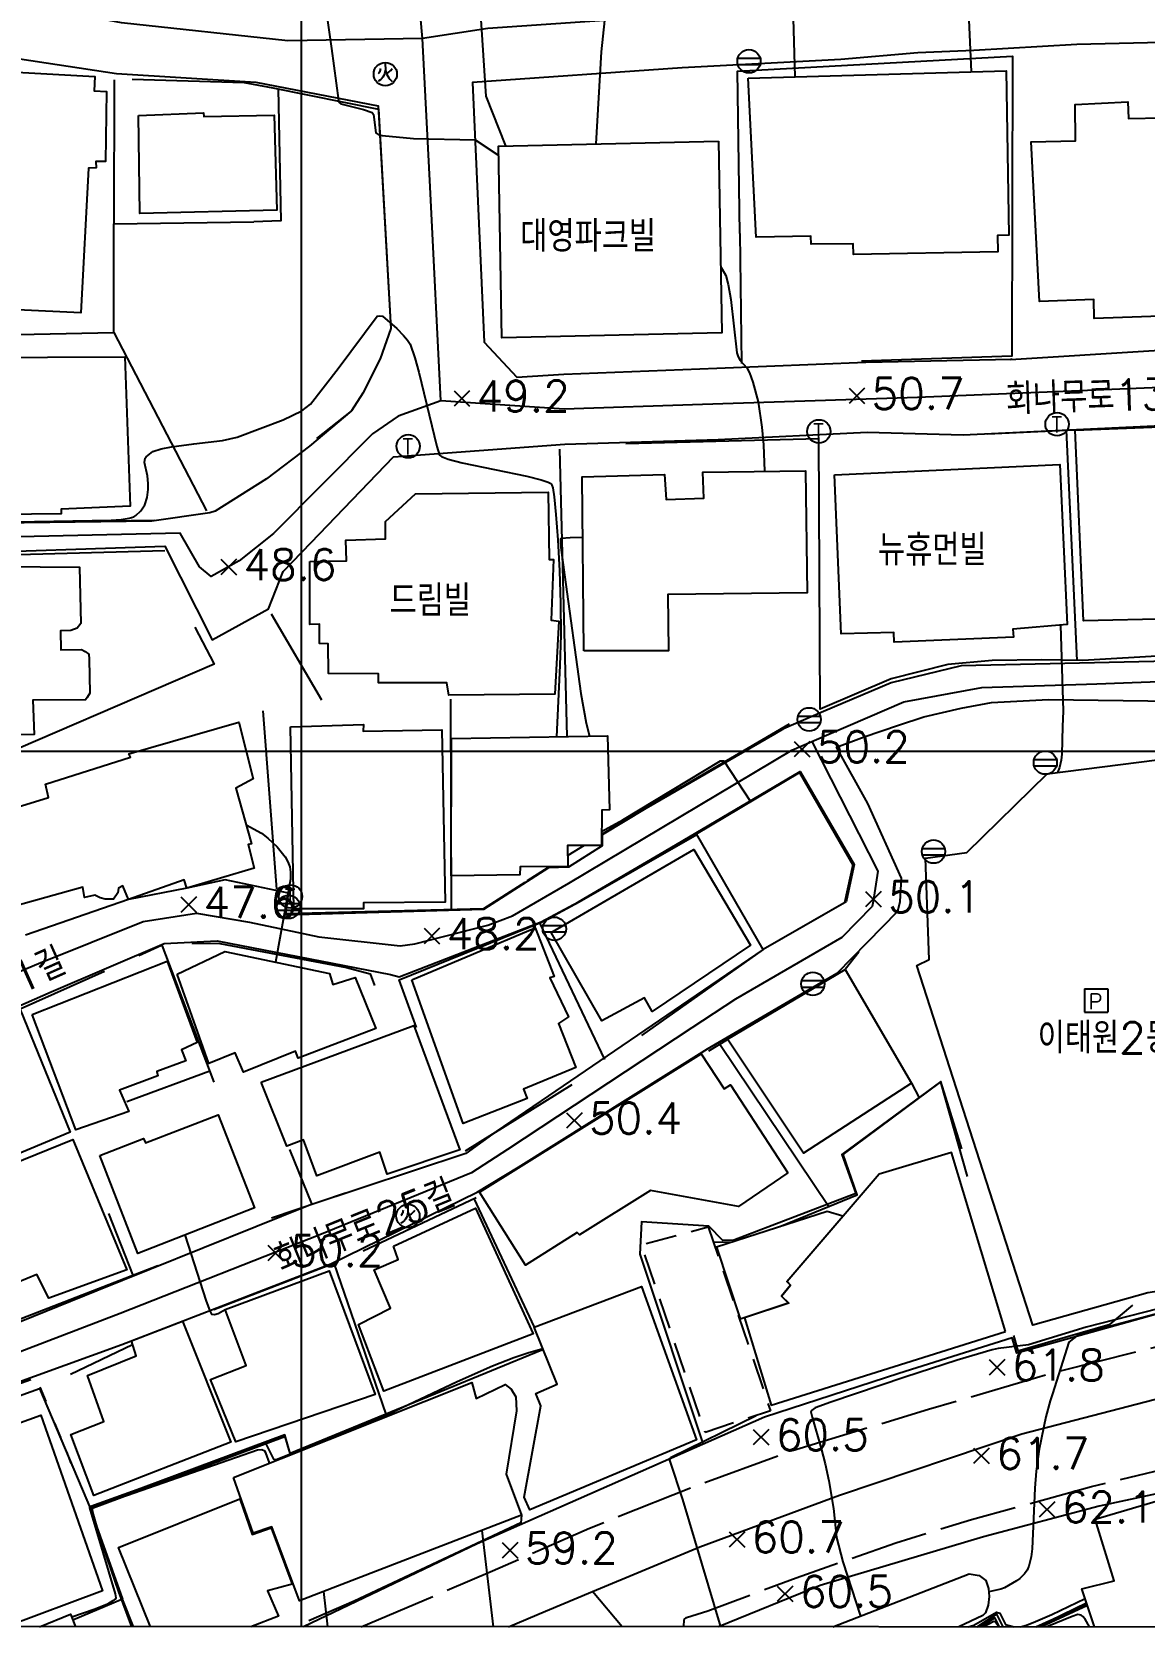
# Model space of a CAD drawing. Extents: x 199116 to 199565, y 548943 to 549516.
# Drawn here: x 199282.7 to 199354.3, y 548943.6 to 549046.3 of the extents above; entities that cross this region are included whole.
import ezdxf
from ezdxf.enums import TextEntityAlignment as Align

# ---------------------------------------------------------------- set-up
doc = ezdxf.new("R2010")
doc.units = 0
doc.header["$MEASUREMENT"] = 0
for name, pattern in [('ANYANG1', [11.5, 6, -1, 1, -1.5, 1, -1]), ('ANYANG2', [6, 5, -1]), ('ANYANG3', [3, 2, -1])]:
    doc.linetypes.add(name, pattern=pattern)
for name, color, linetype in [('A0013114', 1, 'CONTINUOUS'), ('A0023210', 7, 'CONTINUOUS'), ('A0033324', 1, 'ANYANG2'), ('B0014111', 7, 'CONTINUOUS'), ('B0014112', 7, 'CONTINUOUS'), ('B0014113', 7, 'CONTINUOUS'), ('B0014116', 7, 'ANYANG3'), ('B0024121', 7, 'CONTINUOUS'), ('B0024126', 7, 'ANYANG1'), ('C0226232', 7, 'CONTINUOUS'), ('C0236241', 7, 'CONTINUOUS'), ('C0256324', 1, 'CONTINUOUS'), ('C0433364', 7, 'CONTINUOUS'), ('F0017111', 30, 'CONTINUOUS'), ('F0017114', 7, 'CONTINUOUS'), ('F0027132', 7, 'CONTINUOUS'), ('F0027217', 7, 'CONTINUOUS'), ('F0047224', 7, 'CONTINUOUS'), ('H0017334', 7, 'CONTINUOUS'), ('H0037335', 7, 'CONTINUOUS'), ('H0049111', 7, 'CONTINUOUS'), ('H0049113', 7, 'CONTINUOUS'), ('H0049140', 7, 'CONTINUOUS')]:
    doc.layers.add(name, color=color, linetype=linetype)
doc.styles.add('GHS', font='ROMANS', dxfattribs={"bigfont": 'NGSW.shx'})
doc.styles.add('HIST', font='romans.shx', dxfattribs={"bigfont": 'ngsw.shx'})

# ---------------------------------------------------------------- blocks, each defined once
blk = doc.blocks.new('F0027217')
at = {"layer": 'F0027217'}
for points in [[(0.5, 0.5), (-0.5, -0.5)], [(-0.5, 0.5), (0.5, -0.5)]]:
    blk.add_lwpolyline(points, dxfattribs=at)
blk = doc.blocks.new('C0236241')
at = {"layer": 'C0236241'}
blk.add_circle((0, 0), 0.75, dxfattribs=at)
at = {"layer": 'C0236241', "style": 'GHS'}
blk.add_text('T', height=1, dxfattribs=at).set_placement((-0.362, -0.524))
blk = doc.blocks.new('C0433364')
at = {"layer": 'C0433364'}
for points in [[(-0.766, 0.829), (0.734, 0.829)], [(-0.766, 0.829), (-0.766, -0.671)], [(0.734, 0.829), (0.734, -0.671)], [(-0.766, -0.671), (0.734, -0.671)]]:
    blk.add_lwpolyline(points, dxfattribs=at)
at = {"layer": 'C0433364', "style": 'GHS'}
blk.add_text('P', height=1, dxfattribs=at).set_placement((-0.505, -0.477))
blk = doc.blocks.new('C0226232')
at = {"layer": 'C0226232'}
for points in [[(-0.72, 0.211), (0.72, 0.211)], [(-0.722, -0.202), (0.722, -0.202)]]:
    blk.add_lwpolyline(points, dxfattribs=at)
blk.add_circle((0, 0), 0.75, dxfattribs=at)
blk = doc.blocks.new('C0256324')
at = {"layer": 'C0256324'}
for points in [[(-0.004, 0.68), (0.002, 0.272), (-0.021, 0.123), (-0.053, 0.014), (-0.102, -0.097), (-0.156, -0.195), (-0.228, -0.284), (-0.32, -0.373), (-0.411, -0.436), (-0.466, -0.467)], [(-0.315, 0.37), (-0.322, 0.304), (-0.336, 0.242), (-0.354, 0.185), (-0.382, 0.121), (-0.42, 0.058), (-0.45, 0.025)], [(0.002, 0.272), (0.051, 0.098), (0.105, -0.026), (0.16, -0.135), (0.223, -0.235), (0.292, -0.321), (0.369, -0.407), (0.449, -0.479)], [(0.109, 0.072), (0.184, 0.109), (0.24, 0.148), (0.298, 0.192), (0.347, 0.239), (0.388, 0.291), (0.44, 0.368)]]:
    blk.add_lwpolyline(points, dxfattribs=at)
blk.add_circle((0, 0), 0.75, dxfattribs=at)

msp = doc.modelspace()

# ---------------------------------------------------------------- linework, layer by layer
at = {"layer": 'A0013114', "flags": 128}
for points in [[(199277.18, 549012.72), (199291.23, 549013.19), (199294.28, 549007.15), (199297.89, 549009.16), (199298.85, 549011.55), (199300.635, 549013.411), (199305.94, 549018.94), (199316.98, 549019.75), (199326.844, 549020.046), (199336.44, 549020.53), (199342.62, 549020.35), (199364.035, 549021.346), (199385.91, 549021.77), (199386.3, 549031.3), (199386.5, 549034.73), (199387.84, 549044.76), (199388.37, 549046.7)], [(199278.04, 549045.12), (199288.12, 549043.6), (199297.09, 549043.05), (199304.96, 549041.51), (199305.77, 549027.18), (199305.09, 549025.23), (199303.97, 549023.04), (199303.25, 549021.9), (199300.534, 549019.619), (199297.778, 549017.514), (199294.469, 549015.434), (199294.12, 549015.32), (199290.39, 549014.8), (199277.24, 549014.62)], [(199355.824, 549005.793), (199342.49, 549005.48), (199337.99, 549004.39), (199333.63, 549002.54), (199331.04, 549001.44), (199330.46, 549001.09), (199322.181, 548996.312), (199319.381, 548994.613), (199319.372, 548993.899), (199317.204, 548992.539), (199315.916, 548992.485), (199311.74, 548989.8), (199299.01, 548989.44), (199299.19, 548990.85), (199295.11, 548991.72), (199292.63, 548991.17), (199288.88, 548990.45), (199282.25, 548988.15)], [(199269.858, 548955.078), (199288.461, 548961.822), (199301.91, 548967.01), (199311.32, 548971.62), (199313.99, 548973.23), (199326.16, 548980.84), (199334.51, 548985.7), (199338.41, 548989.69), (199338.56, 548990.33), (199338.65, 548991.82), (199336.48, 548996.624), (199334.459, 549000.251), (199336.246, 549000.907), (199338.446, 549001.663), (199340.084, 549002.203), (199342.489, 549002.75), (199344.446, 549003.118), (199348.109, 549003.316), (199356.106, 549003.208)], [(199265.46, 548976.39), (199283.91, 548984.51), (199291.172, 548987.623), (199294.582, 548987.799), (199305.761, 548985.618), (199306.3, 548985.47), (199315.46, 548989.01), (199317.86, 548990.29), (199323.748, 548993.754), (199332.12, 548998.68), (199335.6, 548992.71), (199335.09, 548990.3), (199329.75, 548987.23), (199312.56, 548975.52), (199310.6, 548974.11), (199300.5, 548970.75), (199286.849, 548965.263), (199281.07, 548962.94)], [(199425.82, 548969.85), (199416.418, 548969.644), (199402.81, 548969.46), (199381.732, 548968.513), (199373.23, 548967.28), (199371.05, 548966.98), (199364.85, 548965.94), (199355, 548963.74), (199346.08, 548961.25), (199345.78, 548962.24), (199338.47, 548959.95), (199329.83, 548957.13), (199311.335, 548948.982), (199300.148, 548943.653)], [(199446.82, 548943.64), (199446.11, 548944.54), (199443.32, 548947.56), (199439.75, 548952.65), (199438.83, 548959.44), (199416.481, 548958.56), (199403.67, 548958.27), (199382.827, 548957.185), (199373.3, 548956.14), (199351.38, 548951.42), (199343.93, 548949.44), (199333.42, 548946.31), (199326.872, 548943.651)]]:
    msp.add_lwpolyline(points, dxfattribs=at)
msp.add_lwpolyline([(199345.656, 549025.206), (199363.809, 549026.341), (199378.952, 549027.287), (199379.342, 549027.471), (199381.102, 549028.508), (199381.25, 549028.76), (199381.68, 549030.03), (199381.63, 549031.32), (199380.46, 549046.17), (199372.302, 549045.856), (199358.14, 549045.65), (199349.93, 549045.46), (199343.307, 549045.07), (199339.69, 549044.93), (199334.73, 549044.51), (199324.517, 549043.968), (199311.02, 549043.02), (199311.79, 549026.32), (199313.89, 549024.06), (199316.9, 549024.25), (199326.765, 549024.646), (199336.34, 549025.03), (199345.745, 549025.212)], close=True, dxfattribs=at)
at = {"layer": 'A0023210', "flags": 128}
for points in [[(199429.94, 549055.74), (199416.72, 549048.39), (199407.696, 549049.069), (199402.214, 549049.339), (199390.308, 549049.925), (199384.162, 549049.538), (199380.23, 549049.29), (199369.355, 549049.103), (199358.97, 549048.924), (199354.535, 549048.788), (199345.908, 549048.525), (199339.656, 549048.273), (199334.543, 549048.002), (199332.487, 549047.884), (199330.825, 549047.789), (199320.766, 549047.099), (199312.027, 549046.5), (199307.807, 549045.856), (199299.14, 549045.71), (199288.44, 549046.87), (199269.59, 549050.47)], [(199308.994, 549022.542), (199308.315, 549035.875), (199307.807, 549045.856), (199307.09, 549054.01)], [(199384.162, 549049.538), (199383.9, 549031.76), (199383.61, 549026.11), (199383.171, 549025.446), (199382.457, 549025.069), (199361.473, 549023.661), (199353.744, 549023.329), (199339.67, 549022.76), (199325.833, 549022.291), (199316.94, 549021.99), (199308.994, 549022.542), (199306.243, 549021.56), (199304.6, 549020.42), (199298.21, 549014), (199296.01, 549012.24), (199294.2, 549011.23), (199293.45, 549011.85), (199292.2, 549014.02), (199286.544, 549013.888), (199277.21, 549013.67)], [(199313.341, 548943.65), (199315.719, 548944.645), (199318.75, 548945.91), (199325.66, 548948.8), (199334.65, 548952.12), (199346.4, 548956.07), (199355.5, 548958.42), (199363.18, 548960.03), (199372.96, 548961.71), (199384.87, 548962.74), (199406.81, 548963.9), (199424.62, 548964.41), (199441.21, 548964.498), (199457.11, 548967.19), (199466.583, 548969.219), (199473.778, 548971.862), (199493.46, 548979.09), (199506.39, 548984.31), (199517.191, 548988.55), (199545.39, 549004.88), (199558.11, 549012)], [(199273.82, 548982.45), (199283.08, 548986.33), (199289.828, 548989.03), (199293.252, 548989.564), (199296.676, 548988.999), (199299.019, 548988.496), (199301.131, 548988.043), (199306.368, 548987.473), (199307.327, 548987.603), (199312.01, 548988.79), (199313.6, 548989.4), (199317.24, 548991.49), (199331.58, 549000.06), (199332.88, 549000.61), (199338.79, 549003.17), (199343.81, 549004.09), (199351.22, 549004.33), (199364.35, 549004.81)], [(199332.88, 549000.61), (199337.13, 548992.27), (199336.83, 548990.31), (199336.75, 548989.99), (199334.8, 548988), (199327.96, 548984.04), (199325.14, 548982.18), (199313.28, 548974.37), (199310.96, 548972.87), (199301.2, 548968.88), (199288.34, 548963.8), (199280.908, 548960.955), (199270.654, 548957.03), (199254.68, 548951.08), (199251.3, 548949.97)], [(199320.661, 548943.65), (199318.75, 548945.91)]]:
    msp.add_lwpolyline(points, dxfattribs=at)
at = {"layer": 'A0033324', "flags": 128}
for points in [[(199303.867, 548943.653), (199312.319, 548947.241), (199318.57, 548950), (199325.25, 548952.67), (199331.46, 548954.93), (199340.39, 548957.66), (199346.753, 548959.517), (199348.58, 548960.05), (199356.4, 548962.01), (199363.51, 548963.73), (199371.14, 548965.08), (199381.812, 548966.115), (199394.01, 548966.56), (199405.39, 548967.02), (199416.212, 548967.253), (199427.56, 548967.41), (199433.1, 548967.54), (199440.59, 548968.08), (199446.88, 548968.64), (199455.21, 548970.13), (199463.62, 548971.68), (199467.61, 548972.752), (199479.2, 548976.4), (199490.72, 548981.15), (199507.003, 548988.9), (199515.2, 548992.46), (199523.62, 548996.78), (199535.16, 549003.45), (199545.58, 549009.14), (199552.967, 549013.637), (199558.114, 549016.652)], [(199324.64, 548943.651), (199324.65, 548944.12), (199324.81, 548944.24), (199326.18, 548944.67), (199331.86, 548946.81), (199338.29, 548949.06), (199343.16, 548950.56), (199350.88, 548952.67), (199360.92, 548955.12), (199372.04, 548957.44), (199379.64, 548958.32), (199382.486, 548958.645), (199387.99, 548959.03), (199394.46, 548959.28), (199403.83, 548959.59), (199416.38, 548959.956), (199431.2, 548960.49), (199437.01, 548960.46), (199438.02, 548960.46), (199438.38, 548960.28), (199438.73, 548959.87), (199438.83, 548959.44)]]:
    msp.add_lwpolyline(points, dxfattribs=at)
at = {"layer": 'B0014111', "flags": 128}
for points in [[(199267.77, 549044.46), (199286.71, 549043.4), (199286.68, 549042.48), (199287.46, 549042.44), (199287.41, 549037.94), (199286.79, 549037.93), (199286.8, 549037.52), (199286.31, 549037.5), (199285.82, 549028.2), (199277.63, 549028.58), (199277.62, 549029.83), (199275.54, 549029.89), (199275.53, 549030.58), (199267.96, 549030.92), (199268.43, 549038.34), (199267.4, 549038.35), (199267.77, 549044.46)], [(199289.53, 549040.89), (199293.72, 549041.06), (199293.74, 549040.83), (199298.26, 549040.92), (199298.43, 549034.81), (199289.62, 549034.6), (199289.53, 549040.89)], [(199314.99, 548962.92), (199321.91, 548965.54), (199325.44, 548955.68), (199314.73, 548951.17), (199314.35, 548952), (199315.43, 548957.87), (199315.1, 548958.67), (199316.47, 548959.27), (199314.99, 548962.92)], [(199295.64, 548953.26), (199310.98, 548959.36), (199311.26, 548958.33), (199313.14, 548959.25), (199313.52, 548958.95), (199313.81, 548958.44), (199313.87, 548957.54), (199313.2, 548953.46), (199314.18, 548950.83), (199299.9, 548945.33), (199298.11, 548950.08), (199296.92, 548949.67), (199295.64, 548953.26)], [(199290.298, 548943.654), (199288.248, 548948.755), (199296.047, 548951.89), (199296.836, 548949.592), (199298.074, 548950.025), (199299.42, 548946.399), (199297.833, 548945.971), (199298.539, 548944.329), (199296.768, 548943.654)], [(199334.221, 548943.65), (199343, 548947.05), (199343.64, 548946.95), (199344.08, 548946.62), (199344.25, 548946.11), (199344.28, 548945.59), (199344.23, 548945.04), (199344.05, 548944.54), (199343.88, 548944.37), (199342.33, 548943.65)], [(199283.149, 548943.655), (199285.149, 548944.47), (199285.47, 548943.655)]]:
    msp.add_lwpolyline(points, dxfattribs=at)
for points in [[(199362.019, 549000.308), (199365.772, 548966.839), (199354.511, 548965.135), (199347.097, 548963.053), (199339.632, 548986.2), (199340.427, 548986.582), (199340.187, 548993.11), (199342.844, 548993.481), (199348.024, 548998.542)], [(199345.351, 548962.655), (199341.856, 548974.168), (199337.2, 548972.779), (199331.276, 548965.867), (199331.501, 548965.641), (199330.928, 548964.928), (199331.393, 548964.472), (199328.547, 548963.54), (199330.253, 548957.901)], [(199334.873, 548970.071), (199333.852, 548970.381), (199326.728, 548968.087), (199328.257, 548963.466), (199331.348, 548964.504), (199330.917, 548964.929), (199331.491, 548965.641), (199331.26, 548965.869)]]:
    msp.add_lwpolyline(points, close=True, dxfattribs=at)
at = {"layer": 'B0014112', "flags": 128}
for points in [[(199328.78, 549043.3), (199345.39, 549043.78), (199345.56, 549033.19), (199344.83, 549033.17), (199344.85, 549032.12), (199335.56, 549031.95), (199335.54, 549032.63), (199332.84, 549032.61), (199332.82, 549033.13), (199329.28, 549033.06), (199328.78, 549043.3)], [(199278.68, 549025.33), (199288.64, 549025.37), (199288.99, 549015.75), (199284.55, 549015.57), (199284.56, 549015.26), (199278.83, 549015.19), (199278.68, 549025.33)], [(199349.829, 549020.653), (199362.47, 549021.15), (199362.67, 549015.88), (199363.76, 549015.93), (199363.93, 549009.81), (199356.02, 549009.58), (199356.04, 549008.5), (199350.36, 549008.39), (199349.829, 549020.653)], [(199270.54, 549011.97), (199285.72, 549011.84), (199285.82, 549008.2), (199285.57, 549007.91), (199285.18, 549007.76), (199284.5, 549007.74), (199284.52, 549006.51), (199285.86, 549006.53), (199286.09, 549006.4), (199286.32, 549006.23), (199286.36, 549005.91), (199286.4, 549003.72), (199286.23, 549003.45), (199286.12, 549003.3), (199282.72, 549003.27), (199282.81, 549001.06), (199278.23, 549000.96), (199278.24, 549000.27), (199272.07, 549000.14), (199271.89, 549006.04), (199270.68, 549006.01), (199270.54, 549011.97)], [(199278.34, 548995.35), (199283.74, 548997.02), (199283.54, 548997.87), (199289.02, 548999.61), (199288.9, 548999.82), (199295.98, 549001.85), (199296.91, 548998.21), (199295.79, 548997.61), (199296.81, 548994.02), (199296.58, 548993.98), (199296.97, 548992.46), (199292.63, 548991.17), (199292.46, 548991.71), (199288.88, 548990.45), (199288.51, 548991.33), (199288.25, 548991.18), (199288.2, 548990.87), (199287.92, 548990.48), (199287.83, 548990.47), (199287.6, 548990.47), (199287.38, 548990.47), (199287.06, 548990.56), (199286.72, 548990.73), (199286.05, 548990.58), (199285.95, 548991.24), (199276.39, 548988.59)], [(199299.31, 549001.56), (199304.01, 549001.7), (199303.99, 549001.27), (199309.06, 549001.37), (199309.26, 548990.28), (199304.01, 548990.23), (199304.02, 548989.85), (199299.53, 548989.85), (199299.31, 549001.56)], [(199325.45, 548994.67), (199332.071, 548998.624), (199335.52, 548992.68), (199334.97, 548990.23), (199329.75, 548987.23), (199325.45, 548994.67)], [(199316.09, 548988.33), (199325.28, 548993.67), (199328.92, 548987.51), (199322.6, 548983.24), (199322.11, 548984.13), (199319.36, 548982.64), (199316.09, 548988.33)], [(199307.12, 548985.29), (199315.06, 548988.62), (199316.29, 548985.5), (199316.01, 548985.41), (199317.2, 548982.9), (199316.56, 548982.48), (199317.69, 548979.64), (199314.31, 548978.24), (199314.54, 548977.65), (199310.43, 548976.03), (199307.12, 548985.29)], [(199282.69, 548983.04), (199291.38, 548986.48), (199293.3, 548981.24), (199292.3, 548980.78), (199292.57, 548980.06), (199290.7, 548979.38), (199290.78, 548979.1), (199288.31, 548978.17), (199288.91, 548976.81), (199285.49, 548975.63), (199282.69, 548983.04)], [(199292.01, 548985.64), (199295.09, 548987.1), (199301.82, 548985.68), (199302.03, 548984.98), (199303.47, 548985.44), (199304.8, 548982.15), (199299.81, 548980.24), (199299.64, 548980.7), (199296.29, 548979.33), (199295.76, 548980.58), (199294.05, 548979.9), (199292.01, 548985.64)], [(199335.015, 548985.945), (199339.3, 548978.63), (199332.34, 548974.13), (199327.44, 548981.46), (199335.015, 548985.945)], [(199271.46, 548978.63), (199281.91, 548983.38), (199285.13, 548975.48), (199280.77, 548973.66), (199280.33, 548974.58), (199275.38, 548972.57), (199275, 548973.51), (199273.8, 548972.99), (199271.46, 548978.63)], [(199275.64, 548971.11), (199285.31, 548975.01), (199288.78, 548966.62), (199283.76, 548964.8), (199282.99, 548966.32), (199278.6, 548964.51), (199277.2, 548968.03), (199276.84, 548967.85), (199275.64, 548971.11)], [(199305.95, 548968.15), (199311.22, 548970.59), (199314.93, 548962.49), (199305.32, 548958.82), (199303.69, 548963.1), (199305.74, 548964.15), (199304.69, 548966.62), (199306.25, 548967.29), (199305.95, 548968.15)], [(199295.1, 548964.06), (199301.81, 548966.56), (199304.77, 548958.59), (199295.8, 548955.55), (199294.17, 548959.57), (199296.46, 548960.46), (199295.1, 548964.06)], [(199289.08, 548962.04), (199292.36, 548963.31), (199295.47, 548955.53), (199286.66, 548952.1), (199285.18, 548956.02), (199287.29, 548956.87), (199286.25, 548959.81), (199289.38, 548961.09), (199289.08, 548962.04)], [(199278.912, 548943.655), (199275.5, 548953.65), (199279.13, 548954.97), (199278.88, 548955.71), (199283.25, 548957.27), (199287.2, 548945.96), (199281.007, 548943.655)]]:
    msp.add_lwpolyline(points, dxfattribs=at)
for points in [[(199362.429, 549029.301), (199358.939, 549029.236), (199358.96, 549028.105), (199351.058, 549027.84), (199351.017, 549029.054), (199347.52, 549028.936), (199346.989, 549039.195), (199349.837, 549039.271), (199349.836, 549041.597), (199353.206, 549041.769), (199353.261, 549040.7), (199355.422, 549040.743), (199355.402, 549041.779), (199359.141, 549041.853), (199359.237, 549040.139), (199362.109, 549040.178)], [(199318.199, 549006.447), (199318.079, 549017.648), (199323.388, 549017.803), (199323.498, 549016.177), (199325.922, 549016.276), (199325.854, 549017.949), (199332.459, 549018.039), (199332.566, 549010.189), (199323.595, 549010.068), (199323.644, 549006.44)], [(199309.667, 549000.812), (199319.724, 549000.973), (199319.839, 548996.221), (199319.349, 548996.203), (199319.338, 548993.927), (199317.147, 548993.918), (199317.167, 548992.567), (199314.098, 548992.552), (199314.083, 548992.031), (199309.666, 548991.978)], [(199297.434, 548978.697), (199307.243, 548982.345), (199310.217, 548974.347), (199305.532, 548972.78), (199305.063, 548974.182), (199301.008, 548972.668), (199300.145, 548974.981), (199299.079, 548974.583)], [(199331.327, 548972.863), (199328.159, 548970.693), (199322.486, 548971.716), (199317.908, 548968.873), (199317.777, 548969.016), (199314.45, 548966.918), (199311.47, 548971.62), (199325.744, 548980.525), (199327.235, 548978.265), (199327.643, 548978.523)], [(199287.039, 548973.981), (199289.859, 548975.078), (199289.974, 548974.782), (199294.657, 548976.603), (199296.992, 548970.601), (199289.477, 548967.678)]]:
    msp.add_lwpolyline(points, close=True, dxfattribs=at)
at = {"layer": 'B0014113', "flags": 128}
for points in [[(199326.873, 549039.239), (199327.081, 549026.916), (199312.913, 549026.595), (199312.71, 549038.927)], [(199334.331, 549017.765), (199348.836, 549018.443), (199349.317, 549008.14), (199345.813, 549007.84), (199345.857, 549007.331), (199338.174, 549007), (199338.147, 549007.619), (199334.756, 549007.548)]]:
    msp.add_lwpolyline(points, close=True, dxfattribs=at)
for points in [[(199300.56, 549012.2), (199302.91, 549012.24), (199302.88, 549013.57), (199305.42, 549013.66), (199305.43, 549014.78), (199307.36, 549016.55), (199315.9, 549016.65), (199315.97, 549012.32), (199316.24, 549012.33), (199316.1, 549008.43), (199316.59, 549008.35), (199316.33, 549003.67), (199309.5, 549003.6), (199309.38, 549004.4), (199304.98, 549004.38), (199304.97, 549004.96), (199301.76, 549005), (199301.73, 549006.9), (199301.18, 549006.92), (199301.17, 549008.16), (199300.55, 549008.15), (199300.56, 549012.2)], [(199351.06, 548943.649), (199350.26, 548946.086), (199352.336, 548946.602), (199351.109, 548950.57), (199360.781, 548953.434), (199364.008, 548943.648)]]:
    msp.add_lwpolyline(points, dxfattribs=at)
at = {"layer": 'B0014116', "flags": 128}
msp.add_lwpolyline([(199326.208, 548969.391), (199330.21, 548957.556), (199326.006, 548956.157), (199321.902, 548968.236)], close=True, dxfattribs=at)
at = {"layer": 'B0024121', "flags": 128}
for points in [[(199328.233, 549033.296), (199328.092, 549043.748), (199345.785, 549044.718), (199345.756, 549025.409), (199336.063, 549025.093)], [(199287.97, 549043.2), (199287.93, 549033.93)], [(199289.11, 549043.24), (199296.34, 549043.03), (199298.17, 549042.68), (199304.97, 549041.3), (199305.77, 549027.18), (199305.09, 549025.23), (199303.97, 549023.04), (199303.25, 549021.9), (199300.99, 549020.11)], [(199298.51, 549042.61), (199298.7, 549034.11), (199296.96, 549034.06)], [(199287.93, 549026.94), (199287.93, 549033.93), (199296.96, 549034.06)], [(199328.233, 549033.296), (199328.34, 549024.94)], [(199277.89, 549014.67), (199277.66, 549026.72), (199287.93, 549026.94), (199293.9, 549015.46)], [(199365.53, 549021.11), (199366.06, 549006.76), (199350.31, 549005.83), (199347.67, 549005.88), (199344.48, 549005.83), (199341.63, 549005.58), (199337.99, 549004.65), (199333.41, 549002.69), (199333.33, 549020.17)], [(199344.19, 549020.42), (199349.73, 549020.68)], [(199349.949, 549005.837), (199349.278, 549020.659)], [(199316.64, 549019.43), (199317.104, 549000.931)], [(199320.906, 549019.79), (199333.33, 549020.102)], [(199290.59, 549014.84), (199276.83, 549014.65)], [(199268.41, 549012.28), (199291.23, 549012.9)], [(199293.15, 549007.97), (199294.4, 549005.59), (199278.04, 548998.56), (199272.5, 548998.75)], [(199301.32, 549003.27), (199298.08, 549008.8)], [(199309.61, 549003.35), (199309.66, 548989.79)], [(199297.541, 549002.594), (199298.419, 548991.123)], [(199331.41, 549001.73), (199322.369, 548996.429), (199319.374, 548994.643)], [(199307.43, 548982.221), (199306.31, 548985.27), (199315.466, 548988.99), (199317.903, 548990.302), (199325.468, 548994.639)], [(199319.374, 548994.643), (199319.341, 548994.623)], [(199318.208, 548993.922), (199317.157, 548993.273)], [(199316.005, 548992.561), (199315.907, 548992.5), (199314.549, 548991.644)], [(199314.392, 548991.549), (199311.74, 548989.84), (199299.02, 548989.53)], [(199319.54, 548980.15), (199315.356, 548988.945)], [(199289.56, 548986.85), (199291.018, 548987.504)], [(199291.02, 548987.5), (199294.38, 548978.69)], [(199292.966, 548987.645), (199294.765, 548987.626), (199302.914, 548986.077), (199304.452, 548985.661), (199304.711, 548984.922)], [(199329.75, 548987.23), (199321.9, 548981.7)], [(199335.89, 548987.06), (199335.015, 548985.945)], [(199281.91, 548983.42), (199287.34, 548985.83)], [(199326.25, 548980.71), (199327.448, 548981.449)], [(199326.95, 548981.14), (199333.97, 548970.7)], [(199294.111, 548979.395), (199288.776, 548977.433)], [(199317.42, 548978.52), (199310.55, 548974.25)], [(199330.812, 548969.402), (199335.8, 548971.45), (199334.9, 548974.03), (199341.15, 548978.69), (199342.87, 548972.62)], [(199339.29, 548978.62), (199339.79, 548977.68)], [(199300.7, 548970.82), (199299.27, 548974.36)], [(199302.85, 548971.55), (199298.09, 548969.94)], [(199303.99, 548967.84), (199311.26, 548971.27)], [(199311.11, 548971.2), (199314.99, 548962.92)], [(199287.59, 548970.24), (199289.191, 548966.214)], [(199326.544, 548968.399), (199327.738, 548968.412)], [(199290.781, 548966.866), (199279.86, 548962.641)], [(199294.38, 548964.06), (199302.1, 548967.05), (199305.46, 548957.34)], [(199285.15, 548959.91), (199289.15, 548961.82)], [(199273.43, 548955.48), (199283.15, 548958.99), (199286.43, 548951.23)], [(199289.198, 548943.654), (199288.5, 548945.42), (199286.43, 548951.23), (199298.94, 548955.9), (199299.2, 548955.013)], [(199314.18, 548950.83), (199314.15, 548950.34), (199303.41, 548945.29), (199300.488, 548944.032)], [(199343.509, 548943.649), (199344.76, 548944.46), (199345.17, 548943.649)], [(199347.298, 548943.649), (199350.578, 548945.12)]]:
    msp.add_lwpolyline(points, dxfattribs=at)
at = {"layer": 'B0024126', "flags": 128}
msp.add_lwpolyline([(199276.942, 548957.584), (199282.923, 548959.677), (199285.179, 548954.189)], dxfattribs=at)
at = {"layer": 'F0017111', "flags": 128}
for points, elevation in [([(199264.95, 549064.558), (199266.24, 549064.39), (199269.92, 549063.82), (199276.56, 549062.66), (199277.74, 549062.48), (199280.19, 549062.17), (199284.27, 549061.72), (199289.26, 549061.23), (199297.91, 549060.47), (199299.21, 549060.39), (199302.92, 549060.05), (199303.33, 549060), (199303.54, 549059.79), (199303.8, 549058.24), (199304.16, 549058.03), (199310.83, 549058.24), (199311.896, 549042.145), (199313.149, 549038.937)], 51), ([(199326.394, 549062.877), (199328, 549061.57), (199328.72, 549060.94), (199329.29, 549060.38), (199329.87, 549059.68), (199330.04, 549059.41), (199330.22, 549059.01), (199330.48, 549057.85), (199331.39, 549052.62), (199331.49, 549051.79), (199331.58, 549050.17), (199331.78, 549043.387)], 53), ([(199342.763, 549051.835), (199343.13, 549043.715)], 54), ([(199319.973, 549050.806), (199319.53, 549047.02), (199319.32, 549045), (199318.963, 549039.065)], 52), ([(199281.62, 549014.76), (199287.77, 549014.86), (199288.42, 549014.9), (199288.93, 549014.99), (199289.22, 549015.08), (199289.36, 549015.15), (199289.68, 549015.45), (199289.93, 549015.85), (199290.09, 549016.31), (199290.16, 549016.83), (199290.16, 549017.22), (199290.11, 549017.7), (199289.92, 549018.57), (199289.96, 549018.84), (199290.03, 549018.93), (199290.45, 549019.28), (199290.99, 549019.45), (199291.66, 549019.58), (199293.096, 549019.76), (199294.935, 549019.986), (199295.871, 549020.191), (199298.84, 549021.309), (199300.05, 549021.903), (199300.598, 549022.313), (199302.379, 549024.618), (199304.899, 549027.991), (199305.032, 549028), (199305.235, 549027.974), (199306.15, 549027.19), (199306.59, 549026.75), (199306.85, 549026.45), (199307.02, 549026.18), (199307.32, 549025.31), (199307.58, 549024.39), (199308.73, 549019.6), (199308.91, 549019.05), (199309.04, 549018.95), (199309.47, 549018.79), (199310.37, 549018.54), (199314.52, 549017.68), (199315.44, 549017.45), (199315.9, 549017.31), (199316.12, 549017.19), (199316.14, 549017.12), (199316.2, 549016.93), (199316.29, 549016.36), (199316.4, 549015.23), (199316.52, 549013.59), (199316.63, 549011.59), (199316.7, 549009.51), (199316.71, 549007.48), (199316.66, 549005.5), (199316.432, 549000.921)], 49), ([(199348.876, 549008.102), (199349.06, 549002.56), (199349, 549001.57), (199348.97, 548999.79), (199348.92, 548999.42), (199348.81, 548998.94), (199348.695, 548998.626)], 51), ([(199296.461, 548995.25), (199297.44, 548994.71), (199297.86, 548994.4), (199298.45, 548993.84), (199298.97, 548993.19), (199299.14, 548992.88), (199299.26, 548992.56), (199299.31, 548992.2), (199299.31, 548991.76), (199298.35, 548986.412)], 48), ([(199359.85, 548965.3), (199350.53, 548962.92), (199346.83, 548961.8), (199344.86, 548961.56), (199344.49, 548961.48), (199342.22, 548960.8), (199338.86, 548959.72), (199334.09, 548958.11), (199333.08, 548957.74), (199332.86, 548957.56), (199332.81, 548957.48), (199332.89, 548957.13), (199333.48, 548955.12), (199333.74, 548954.13), (199333.96, 548953.05), (199334.26, 548951.26), (199334.46, 548949.4), (199334.88, 548947.84), (199336, 548944.339)], 61), ([(199360.54, 548965.25), (199350.01, 548962.43), (199349.42, 548961.96), (199348.37, 548958.63), (199348.22, 548958.2), (199347.93, 548957.17), (199347.5, 548955.08), (199347.31, 548953.66), (199347.23, 548952.58), (199347.05, 548948.66), (199347, 548948.16), (199346.85, 548947.56), (199346.73, 548947.29), (199346.57, 548947.05), (199346.27, 548946.75), (199346.04, 548946.6), (199345.27, 548946.16), (199345.03, 548946.08), (199344.262, 548945.9)], 62), ([(199297.97, 548954.19), (199297.73, 548954.85), (199297.65, 548954.94), (199297.46, 548955.04), (199297.18, 548955.01), (199286.92, 548951.43), (199286.58, 548951.31), (199286.54, 548951.24), (199286.56, 548951.03), (199287.01, 548949.46), (199288.24, 548945.89), (199289.078, 548943.654)], 57), ([(199311.64, 548949.85), (199312.37, 548943.652)], 59), ([(199301.43, 548945.919), (199301.7, 548943.653)], 58), ([(199346.304, 548943.649), (199346.69, 548943.75), (199347.28, 548943.98), (199348.32, 548944.44), (199350.465, 548945.463)], 63), ([(199342.929, 548943.649), (199343.31, 548943.76), (199344.77, 548944.59), (199344.98, 548944.53), (199345.35, 548943.79), (199345.893, 548943.649)], 63), ([(199350.75, 548943.649), (199350.48, 548944.13), (199350.33, 548944.31), (199350.22, 548944.39), (199350, 548944.44), (199349.64, 548944.32), (199348.008, 548943.649)], 66)]:
    msp.add_lwpolyline(points, dxfattribs=dict(at, elevation=elevation))
at = {"layer": 'F0017114', "flags": 128}
for points, elevation in [([(199301.09, 549051.26), (199301.96, 549045.2), (199302.4, 549041.86), (199302.44, 549041.73), (199302.56, 549041.64), (199304.01, 549041.28), (199304.56, 549041.08), (199304.65, 549040.96), (199304.8, 549039.79), (199304.96, 549039.68), (199305.22, 549039.62), (199307.23, 549039.42), (199311.201, 549039.333), (199312.72, 549038.329)], 50), ([(199327.01, 549031.12), (199327.03, 549031.11), (199327.11, 549031.01), (199327.33, 549030.6), (199327.49, 549030.03), (199327.65, 549029.05), (199328.05, 549025.62), (199328.14, 549025.36), (199328.27, 549025.13), (199328.7, 549024.66), (199328.86, 549024.34), (199329.08, 549023.74), (199329.41, 549022.47), (199329.66, 549020.85), (199329.77, 549019.71), (199329.836, 549018.003)], 50), ([(199318.12, 549013.748), (199317.31, 549013.73), (199316.73, 549013.68), (199316.69, 549013.61), (199316.72, 549013.1), (199316.95, 549011.33), (199318, 549003.7), (199318.35, 549001.79), (199318.571, 549000.955)], 50), ([(199319.342, 548994.817), (199320.71, 548995.58), (199327, 548999.37), (199327.21, 548999.37), (199328.933, 548996.75)], 50), ([(199292.518, 548968.861), (199293.88, 548964.6), (199294.11, 548963.99), (199294.23, 548963.77), (199294.41, 548963.75), (199294.65, 548963.8), (199295.1, 548964.06)], 50), ([(199315.55, 548961.53), (199314.66, 548961.28), (199313.69, 548960.95), (199312.31, 548960.42), (199310.04, 548959.41), (199305.68, 548957.35), (199302.48, 548956.03), (199298.39, 548954.4), (199298.3, 548954.4), (199298.23, 548954.44), (199297.77, 548955.38), (199297.72, 548955.42), (199297.67, 548955.42), (199286.45, 548951.4), (199286.39, 548951.35), (199286.38, 548951.3), (199288.02, 548945.78), (199288.07, 548945.51), (199288.04, 548945.44), (199287.88, 548945.31), (199287.53, 548945.11), (199286.68, 548944.77), (199285.23, 548944.26)], 55), ([(199327.01, 548943.651), (199324.57, 548951.85), (199323.73, 548954.37), (199323.77, 548954.54), (199329.287, 548957.248)], 60), ([(199350.559, 548945.177), (199347.418, 548943.649)], 65), ([(199344.91, 548943.649), (199344.68, 548943.96), (199344.59, 548943.98), (199343.949, 548943.649)], 65)]:
    msp.add_lwpolyline(points, dxfattribs=dict(at, elevation=elevation))
at = {"layer": 'F0047224', "flags": 128}
for points in [[(199342.53, 548974.4), (199341.17, 548978.74), (199334.8, 548974.05), (199335.7, 548971.52), (199327.857, 548968.518), (199327.134, 548968.516), (199326.242, 548969.434), (199321.913, 548969.71), (199321.798, 548967.634), (199325.871, 548955.386)], [(199345.86, 548962.39), (199346.13, 548961.4), (199352.08, 548963.13), (199353.54, 548964.34)], [(199315.49, 548961.46), (199299.29, 548954.81), (199298.95, 548956), (199286.39, 548951.33), (199288.5, 548945.42), (199285.3, 548944.07)], [(199350.61, 548945.01), (199347.648, 548943.649)], [(199344.95, 548943.649), (199344.65, 548944.22), (199343.779, 548943.649)]]:
    msp.add_lwpolyline(points, dxfattribs=at)
at = {"layer": 'H0017334', "flags": 128}
msp.add_lwpolyline([(199116.28, 549498.61), (199558.14, 549498.57), (199558.11, 548943.63), (199116.22, 548943.67)], close=True, dxfattribs=at)
at = {"layer": 'H0037335', "flags": 128}
for points in [[(199300, 549498.593), (199300, 548943.653)], [(199116.226, 549000), (199558.113, 549000)]]:
    msp.add_lwpolyline(points, dxfattribs=at)

# ---------------------------------------------------------------- block references
at = {"layer": 'C0226232'}
for p in [(199328.828, 549044.383), (199332.7, 549002.04), (199347.905, 548999.253), (199340.709, 548993.528), (199299.18, 548989.97), (199316.299, 548988.567), (199332.94, 548985.018)]:
    msp.add_blockref('C0226232', p, dxfattribs=at)
at = {"layer": 'C0236241'}
for p in [(199333.328, 549020.57), (199348.659, 549021.03), (199306.893, 549019.612), (199299.315, 548990.646)]:
    msp.add_blockref('C0236241', p, dxfattribs=at)
at = {"layer": 'C0256324'}
for p in [(199305.417, 549043.561), (199306.872, 548970.084)]:
    msp.add_blockref('C0256324', p, dxfattribs=at)
at = {"layer": 'C0433364'}
msp.add_blockref('C0433364', (199351.189, 548983.865), dxfattribs=at)
at = {"layer": 'F0027217'}
for p in [(199335.77, 549022.86, 50.67), (199310.34, 549022.69, 49.15), (199295.33, 549011.85, 48.61), (199332.24, 549000.12, 50.18), (199292.76, 548990.12, 47.61), (199336.83, 548990.47, 50.09), (199308.41, 548988.1, 48.18), (199317.58, 548976.23, 50.41), (199298.35, 548967.7, 50.22), (199344.79, 548960.34, 61.77), (199329.6, 548955.85, 60.53), (199343.79, 548954.65, 61.74), (199348.01, 548951.2, 62.09), (199328.05, 548949.27, 60.68), (199313.44, 548948.57, 59.18), (199331.15, 548945.77, 60.5)]:
    msp.add_blockref('F0027217', p, dxfattribs=at)

# ---------------------------------------------------------------- texts
at = {"layer": 'F0027132', "style": 'HIST'}
for s, p in [('49.2', (199311.29, 549021.84)), ('50.7', (199336.72, 549022.01)), ('48.6', (199296.28, 549011)), ('50.2', (199333.19, 548999.27)), ('50.1', (199337.78, 548989.62)), ('47.6', (199293.71, 548989.27)), ('48.2', (199309.36, 548987.25)), ('50.4', (199318.53, 548975.38)), ('50.2', (199299.3, 548966.85)), ('61.8', (199345.74, 548959.49)), ('60.5', (199330.55, 548955)), ('61.7', (199344.74, 548953.8)), ('62.1', (199348.96, 548950.35)), ('60.7', (199329, 548948.42)), ('59.2', (199314.39, 548947.72)), ('60.5', (199332.1, 548944.92))]:
    msp.add_text(s, height=2, dxfattribs=at).set_placement(p)
at = {"layer": 'H0049111', "style": 'HIST'}
for s, rotation, p in [('회나무로13가길', 2, (199359.309, 549022.119)), ('회나무로21길', 24, (199285.054, 548985.721)), ('회나무로25길', 22, (199310.087, 548970.754))]:
    msp.add_text(s, height=2, rotation=rotation, dxfattribs=at).set_placement(p, align=Align.RIGHT)
at = {"layer": 'H0049113', "style": 'HIST'}
msp.add_text('이태원2동공영주차장', height=2, dxfattribs=at).set_placement((199347.411, 548980.545))
at = {"layer": 'H0049140', "style": 'HIST'}
for s, p in [('대영파크빌', (199314.103, 549032.126)), ('뉴휴먼빌', (199337.134, 549011.938)), ('드림빌', (199305.69, 549008.68))]:
    msp.add_text(s, height=2, dxfattribs=at).set_placement(p)

doc.saveas('drawing.dxf')
